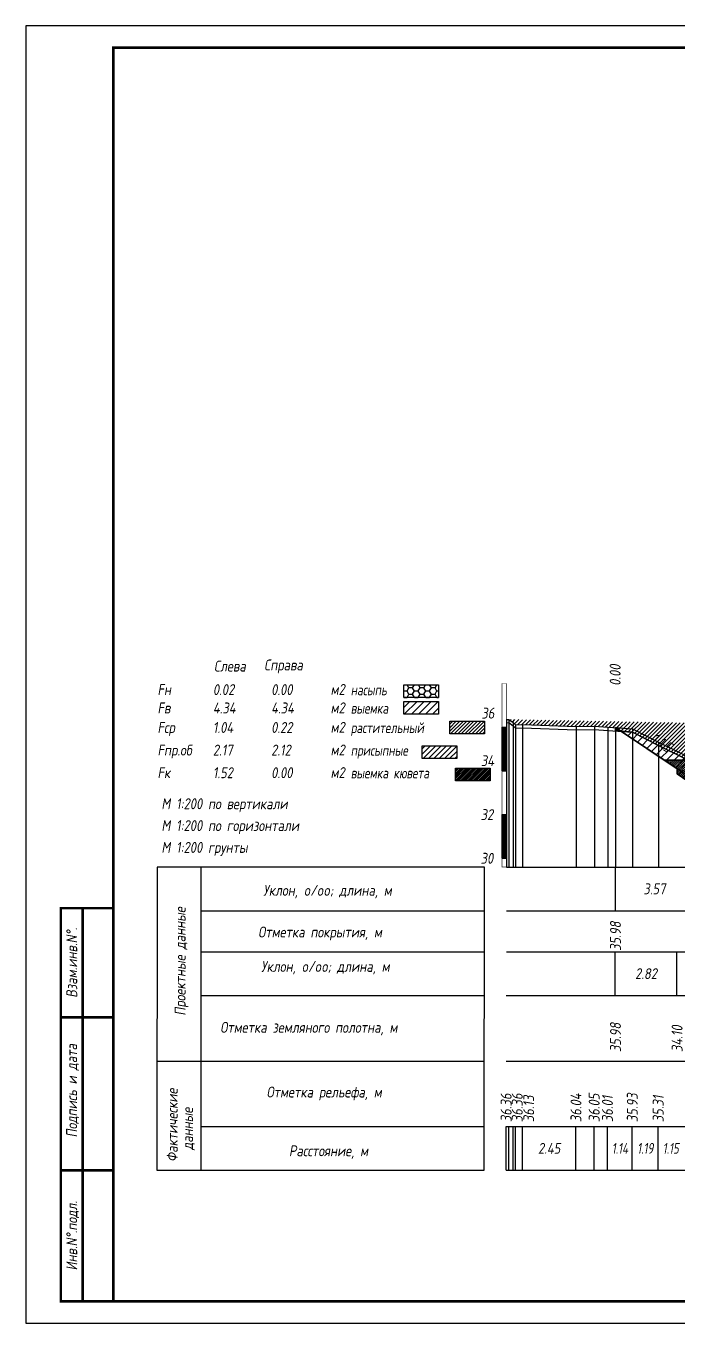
# Model space of a CAD drawing. Extents: x -717 to 1451, y -133302 to 233.
# Drawn here: x -30.1 to 119.1, y -110891.4 to -110594.4 of the extents above; entities that cross this region are included whole.
import ezdxf
from ezdxf.enums import TextEntityAlignment as Align

# ---------------------------------------------------------------- set-up
doc = ezdxf.new("R2010")
doc.units = 0
for name, color, linetype in [('Зарамочное оформление', 7, 'Continuous'), ('Код_510', 7, 'Continuous'), ('Код_514', 1, 'Continuous'), ('Код_516', 1, 'Continuous'), ('Контур_0', 7, 'Continuous'), ('Контур_508', 7, 'Continuous'), ('Контур_512', 7, 'Continuous'), ('Контур_513', 7, 'Continuous'), ('Красный поперечник', 1, 'Continuous'), ('Линейка абсолютных высот', 7, 'Continuous'), ('Объем выемки', 7, 'Continuous'), ('Объем кюветов', 7, 'Continuous'), ('Объем насыпи', 7, 'Continuous'), ('Объем присыпных обочин', 7, 'Continuous'), ('Объем срезки растительного слоя', 7, 'Continuous'), ('Объём_2650', 7, 'Continuous'), ('Объём_2662', 7, 'Continuous'), ('Объём_2663', 7, 'Continuous'), ('Объём_2667', 7, 'Continuous'), ('Объём_2668', 7, 'Continuous'), ('Объём_2669', 7, 'Continuous'), ('Объём_2675', 7, 'Continuous'), ('Откосы', 7, 'Continuous'), ('Рабочие отметки', 7, 'Continuous'), ('Таблица', 7, 'Continuous'), ('Уклоны проезжей части', 7, 'Continuous'), ('Черный поперечник', 3, 'Continuous')]:
    doc.layers.add(name, color=color, linetype=linetype)
for name, color, linetype, true_color in [('Контур_2570', 7, 'Continuous', 0x80ff00), ('Контур_2741', 4, 'Continuous', 0x00ffff), ('Контур_2742', 4, 'Continuous', 0x00ffff), ('Контур_2743', 4, 'Continuous', 0x00ffff), ('Контур_2744', 7, 'Continuous', 0xa4ffff), ('Контур_2750', 4, 'Continuous', 0x00ffff), ('Контур_2751', 4, 'Continuous', 0x00ffff), ('Контур_2752', 4, 'Continuous', 0x00ffff), ('Контур_707', 4, 'Continuous', 0x00ffff), ('Объём_2563', 7, 'Continuous', 0xff8000), ('Объём_2570', 7, 'Continuous', 0x80ff00), ('Объём_2600', 7, 'Continuous', 0x808000), ('Объём_2620', 2, 'Continuous', 0xffff00)]:
    doc.layers.add(name, color=color, linetype=linetype, true_color=true_color)
doc.styles.add('М', font='romand.shx', dxfattribs={"width": 0.8, "oblique": 10, "height": 2.5})
pattern_1 = [(45.000001252, (0, 0), (-0.026516505928, 0.026516504769), []), (135.00000034, (0, 0), (-0.02651650519, -0.026516505506), [])]

# ---------------------------------------------------------------- blocks, each defined once
blk = doc.blocks.new('условные обозначения')
at = {"layer": 'Объём_2563'}
h = blk.add_hatch(dxfattribs=at)
h.set_pattern_fill('ANSI31', color=256, scale=0.3)
h.set_pattern_definition([(45, (-34.5, -100.5), (-0.673519, 0.673519), [])])
h.paths.add_polyline_path([(18.26, 7.53), (27.08, 7.53), (27.08, 4.62), (18.26, 4.62)])
at = {"layer": 'Объём_2570'}
h = blk.add_hatch(dxfattribs=at)
h.set_pattern_fill('ANSI31', color=3, scale=0.2)
h.set_pattern_definition([(45, (-32.9034, -100.5), (-0.4490128, 0.4490128), [])])
h.paths.add_polyline_path([(25.29, 13.16), (34.12, 13.16), (34.12, 10.25), (25.29, 10.25)])
at = {"layer": 'Объём_2600'}
h = blk.add_hatch(dxfattribs=at)
h.set_pattern_fill('ANSI31', color=6, scale=0.4)
h.set_pattern_definition([(45, (-34.5, -100.5), (-0.898026, 0.898026), [])])
h.paths.add_polyline_path([(13.63, 17.67), (22.46, 17.67), (22.46, 14.76), (13.63, 14.76)])
at = {"layer": 'Объём_2620'}
h = blk.add_hatch(dxfattribs=at)
h.set_pattern_fill('ANSI31', color=2, scale=0.1)
h.set_pattern_definition([(45, (-33.755, -100.5), (-0.2245064, 0.2245064), [])])
h.paths.add_polyline_path([(26.75, 2.41), (35.57, 2.41), (35.57, -0.5), (26.75, -0.5)])
at = {"layer": 'Объём_2650'}
h = blk.add_hatch(dxfattribs=at)
h.set_pattern_fill('HONEY', color=5, scale=0.3)
h.set_pattern_definition([(0, (-34.5, -100.5), (1.42875, 0.824889), [0.9525, -1.905]), (120, (-34.5, -100.5), (-1.42875, 0.824889), [0.9525, -1.905]), (60, (-34.5, -100.5), (3e-09, 1.6497784), [-1.905, 0.9525])])
h.paths.add_polyline_path([(13.63, 21.49), (22.46, 21.49), (22.46, 18.58), (13.63, 18.58)])
at = {"layer": 'Объём_2563'}
blk.add_lwpolyline([(18.26, 7.53), (27.08, 7.53), (27.08, 4.62), (18.26, 4.62)], close=True, dxfattribs=at)
at = {"layer": 'Объём_2620', "color": 2}
blk.add_lwpolyline([(26.75, 2.41), (35.57, 2.41), (35.57, -0.5), (26.75, -0.5)], close=True, dxfattribs=at)
at = {"layer": 'Объём_2650', "color": 5}
blk.add_lwpolyline([(13.63, 21.49), (22.46, 21.49), (22.46, 18.58), (13.63, 18.58)], close=True, dxfattribs=at)
at = {"layer": 'Объём_2650', "color": 6}
blk.add_lwpolyline([(13.63, 17.67), (22.46, 17.67), (22.46, 14.76), (13.63, 14.76)], close=True, dxfattribs=at)
at = {"layer": 'Объём_2650', "color": 3}
blk.add_lwpolyline([(25.29, 13.16), (34.12, 13.16), (34.12, 10.25), (25.29, 10.25)], close=True, dxfattribs=at)
at = {"layer": 'Объем насыпи', "color": 1, "style": 'М', "oblique": 10, "width": 0.8}
for s, p in [('насыпь', (0.09, 19.09)), ('выемка', (0.09, 14.89)), ('растительный', (0.09, 10.42)), ('присыпные', (0.09, 5.24)), ('выемка кювета', (0.09, 0.06))]:
    blk.add_text(s, height=2.5, dxfattribs=at).set_placement(p)

msp = doc.modelspace()

# ---------------------------------------------------------------- hatches: boundary and pattern name
at = {"layer": 'Линейка абсолютных высот'}
h = msp.add_hatch(dxfattribs=at)
h.set_pattern_fill('ANSI37', scale=0.3, style=0)
h.set_pattern_definition(pattern_1)
h.paths.add_polyline_path([(80, -110765.001), (80, -110755.001), (79, -110755.001), (79, -110765.001)])
h = msp.add_hatch(dxfattribs=at)
h.set_pattern_fill('ANSI37', scale=0.3, style=0)
h.set_pattern_definition(pattern_1)
h.paths.add_polyline_path([(80, -110785.001), (80, -110775.001), (79, -110775.001), (79, -110785.001)])
at = {"layer": 'Объём_2570'}
h = msp.add_hatch(dxfattribs=at)
h.set_pattern_fill('ANSI31', color=256, scale=0.2)
h.paths.add_polyline_path([(139.586, -110759.499), (135.275, -110760.586), (128.197, -110761.904), (125.71, -110764.162), (124.018, -110766.047), (122.284, -110764.239), (120.573, -110761.997), (114.843, -110759.196), (108.909, -110756.088), (105, -110755.837), (105, -110755.087), (108.909, -110755.338), (114.843, -110758.446), (120.573, -110761.247), (122.284, -110763.489), (124.018, -110765.297), (125.71, -110763.412), (128.197, -110761.154), (135.275, -110759.836), (139.586, -110758.749)])
h.paths.add_polyline_path([(280.026, -110759.817), (276.362, -110760.19), (274.887, -110759.5), (272.856, -110758.89), (272.856, -110758.14), (274.887, -110758.75), (276.362, -110759.44), (280.026, -110759.067)], flags=17)
edge = h.paths.add_edge_path()
edge.add_line((80, -110753.206), (80.602, -110753.195))
edge.add_line((80.602, -110753.195), (81.58, -110753.938))
edge.add_line((81.58, -110753.938), (82.123, -110754.422))
edge.add_line((82.123, -110754.422), (83.737, -110754.346))
edge.add_line((83.737, -110754.346), (95.997, -110754.805))
edge.add_line((95.997, -110754.805), (100.173, -110754.75))
edge.add_line((100.173, -110754.75), (103.214, -110754.973))
edge.add_line((103.214, -110754.973), (108.909, -110755.338))
edge.add_line((108.909, -110755.338), (114.843, -110758.446))
edge.add_line((114.843, -110758.446), (120.573, -110761.247))
edge.add_line((120.573, -110761.247), (122.284, -110763.489))
edge.add_line((122.284, -110763.489), (124.018, -110765.297))
edge.add_line((124.018, -110765.297), (125.71, -110763.412))
edge.add_line((125.71, -110763.412), (128.197, -110761.154))
edge.add_line((128.197, -110761.154), (135.275, -110759.836))
edge.add_line((135.275, -110759.836), (139.586, -110758.749))
edge.add_line((139.586, -110758.749), (143.089, -110758.632))
edge.add_line((143.089, -110758.632), (152.986, -110757.846))
edge.add_line((152.986, -110757.846), (153.486, -110758.596))
edge.add_line((153.486, -110758.596), (190.014, -110757.792))
edge.add_line((190.014, -110757.792), (204.214, -110757.484))
edge.add_line((204.214, -110757.484), (205.028, -110757.466))
edge.add_line((205.028, -110757.466), (220.843, -110757.821))
edge.add_line((220.843, -110757.821), (256.577, -110758.174))
edge.add_line((256.577, -110758.174), (257.077, -110757.424))
edge.add_line((257.077, -110757.424), (260.378, -110757.433))
edge.add_line((260.378, -110757.433), (272.856, -110758.14))
edge.add_line((272.856, -110758.14), (274.887, -110758.75))
edge.add_line((274.887, -110758.75), (276.362, -110759.44))
edge.add_line((276.362, -110759.44), (281.155, -110758.953))
edge.add_line((281.155, -110758.953), (286.929, -110758.082))
edge.add_line((286.929, -110758.082), (296.011, -110757.831))
edge.add_line((296.011, -110757.831), (303.461, -110757.615))
edge.add_line((303.461, -110757.615), (304.002, -110757.608))
edge.add_line((304.002, -110757.608), (304.174, -110757.61))
edge.add_line((304.174, -110757.61), (305.026, -110757.592))
at = {"layer": 'Объём_2600'}
h = msp.add_hatch(dxfattribs=at)
h.set_pattern_fill('HONEY', color=5, scale=0.3)
h.paths.add_polyline_path([(105, -110755.837), (105, -110755.087), (106.245, -110755.917)])
h = msp.add_hatch(dxfattribs=at)
h.set_pattern_fill('ANSI31', color=6, scale=0.4)
h.paths.add_polyline_path([(157.017, -110761.807), (131.511, -110762.572), (127.462, -110762.572), (128.197, -110761.904), (135.275, -110760.586), (139.586, -110759.499), (139.586, -110758.749), (143.089, -110758.632), (152.986, -110757.846), (153.486, -110758.596), (157.017, -110758.518)])
h.paths.add_polyline_path([(108.909, -110756.088), (114.843, -110759.196), (120.573, -110761.997), (121.012, -110762.572), (116.227, -110762.572), (106.245, -110755.917)])
h.paths.add_polyline_path([(277.146, -110762.19), (276.916, -110762.19), (276.916, -110762.572), (251.41, -110761.807), (251.41, -110758.123), (256.577, -110758.174), (257.077, -110757.424), (260.378, -110757.433), (272.856, -110758.14), (272.856, -110758.89), (274.887, -110759.5), (276.362, -110760.19), (280.026, -110759.817), (280.026, -110760.269)])
at = {"layer": 'Объём_2620'}
h = msp.add_hatch(dxfattribs=at)
h.set_pattern_fill('ANSI31', color=2, scale=0.1)
h.paths.add_polyline_path([(121.012, -110762.572), (122.284, -110764.239), (124.018, -110766.047), (125.71, -110764.162), (127.462, -110762.572), (131.511, -110762.572), (128.619, -110764.5), (128.619, -110765.702), (125.172, -110768), (122.566, -110768), (119.119, -110765.702), (119.119, -110764.5), (116.227, -110762.572)])

# ---------------------------------------------------------------- linework, layer by layer
at = {"layer": 'Код_510'}
for p, q in [((79.946, -110856.421), (79.946, -110846.421)), ((80.547, -110856.421), (80.547, -110846.421)), ((81.526, -110856.421), (81.526, -110846.421)), ((82.069, -110856.421), (82.069, -110846.421)), ((83.682, -110856.421), (83.682, -110846.421)), ((95.943, -110856.421), (95.943, -110846.421)), ((100.119, -110856.421), (100.119, -110846.421)), ((103.159, -110856.421), (103.159, -110846.421)), ((108.855, -110856.421), (108.855, -110846.421)), ((114.789, -110856.421), (114.789, -110846.421))]:
    msp.add_line(p, q, dxfattribs=at)
at = {"layer": 'Код_514'}
msp.add_line((105, -110797), (105, -110787), dxfattribs=at)
at = {"layer": 'Код_516'}
for p, q in [((104.946, -110816.421), (104.946, -110806.421)), ((119.065, -110816.421), (119.065, -110806.421)), ((119.065, -110816.421), (119.065, -110806.421))]:
    msp.add_line(p, q, dxfattribs=at)
at = {"layer": 'Контур_0', "flags": 128}
msp.add_lwpolyline([(122.869, -110767), (105, -110755.087), (105, -110755.087), (105, -110755.087), (105, -110755.087), (105, -110755.087), (105, -110755.087), (105, -110755.087), (105, -110755.087), (105, -110755.087), (105, -110755.087), (105, -110755.087), (105, -110755.087), (105, -110755.087)], dxfattribs=at)
at = {"layer": 'Контур_2570', "flags": 128}
msp.add_lwpolyline([(80, -110753.956), (80.602, -110753.945), (81.58, -110754.688), (82.123, -110755.172), (83.737, -110755.096), (95.997, -110755.555), (100.173, -110755.5), (103.214, -110755.723), (108.909, -110756.088), (114.843, -110759.196), (120.573, -110761.997)], dxfattribs=at)
at = {"layer": 'Контур_2741', "flags": 128}
msp.add_lwpolyline([(105, -110755.087), (105, -110755.087)], dxfattribs=at)
at = {"layer": 'Контур_2742', "flags": 128}
msp.add_lwpolyline([(105, -110755.087), (105, -110755.087)], dxfattribs=at)
at = {"layer": 'Контур_2743', "flags": 128}
msp.add_lwpolyline([(105, -110755.087), (105, -110755.087)], dxfattribs=at)
at = {"layer": 'Контур_2744', "flags": 128}
msp.add_lwpolyline([(105, -110755.087), (105, -110755.087)], dxfattribs=at)
msp.add_lwpolyline([(105, -110755.087), (105, -110755.087)], dxfattribs=at)
msp.add_lwpolyline([(105, -110755.087), (105, -110755.087)], dxfattribs=at)
msp.add_lwpolyline([(105, -110755.087), (105, -110755.087)], dxfattribs=at)
msp.add_lwpolyline([(105, -110755.087), (105, -110755.087)], dxfattribs=at)
msp.add_lwpolyline([(105, -110755.087), (105, -110755.087)], dxfattribs=at)
at = {"layer": 'Контур_2750', "flags": 128}
msp.add_lwpolyline([(105, -110755.087), (105, -110755.087)], dxfattribs=at)
at = {"layer": 'Контур_2751', "flags": 128}
msp.add_lwpolyline([(105, -110755.087), (105, -110755.087)], dxfattribs=at)
at = {"layer": 'Контур_2752', "flags": 128}
msp.add_lwpolyline([(105, -110755.087), (105, -110755.087)], dxfattribs=at)
at = {"layer": 'Контур_508', "flags": 128}
msp.add_lwpolyline([(105, -110755.087), (119.119, -110764.5), (119.119, -110765.702), (122.566, -110768), (122.869, -110768), (124.869, -110768), (125.172, -110768), (128.619, -110765.702), (128.619, -110764.5), (131.511, -110762.572), (157.017, -110761.807), (157.017, -110759.435), (204.214, -110758.491), (251.41, -110759.435), (251.41, -110761.807), (276.916, -110762.572), (276.916, -110762.19), (277.146, -110762.19), (280.026, -110760.269)], dxfattribs=at)
at = {"layer": 'Контур_512', "flags": 128}
msp.add_lwpolyline([(105, -110755.087), (119.119, -110764.5), (119.119, -110765.702), (122.566, -110768), (122.869, -110768), (124.869, -110768), (125.172, -110768), (128.619, -110765.702), (128.619, -110764.5), (131.511, -110762.572), (157.017, -110761.807)], dxfattribs=at)
at = {"layer": 'Контур_513', "flags": 128}
msp.add_lwpolyline([(105, -110755.087), (119.119, -110764.5), (119.119, -110765.702), (122.566, -110768), (122.869, -110768), (124.869, -110768), (125.172, -110768), (128.619, -110765.702), (128.619, -110764.5), (131.511, -110762.572), (157.017, -110761.807), (157.017, -110759.435), (204.214, -110758.491), (251.41, -110759.435), (251.41, -110761.807), (276.916, -110762.572), (276.916, -110762.19), (277.146, -110762.19), (280.026, -110760.269)], dxfattribs=at)
at = {"layer": 'Контур_707', "flags": 128}
msp.add_lwpolyline([(122.869, -110767), (105, -110755.087)], dxfattribs=at)
at = {"layer": 'Красный поперечник'}
for q in [(105, -110787), (122.869, -110767)]:
    msp.add_line((105, -110755.087), q, dxfattribs=at)
at = {"layer": 'Линейка абсолютных высот', "color": 7, "const_width": 0.1, "flags": 128}
for points in [[(80, -110755.001), (80, -110745.001), (79, -110745.001), (79, -110755.001), (80, -110755.001)], [(80, -110765.001), (80, -110755.001), (79, -110755.001), (79, -110765.001), (80, -110765.001)], [(80, -110775.001), (80, -110765.001), (79, -110765.001), (79, -110775.001), (80, -110775.001)], [(80, -110785.001), (80, -110775.001), (79, -110775.001), (79, -110785.001), (80, -110785.001)], [(80, -110787), (80, -110785.001), (79, -110785.001), (79, -110787), (80, -110787)]]:
    msp.add_lwpolyline(points, dxfattribs=at)
at = {"layer": 'Объём_2570', "flags": 128}
msp.add_lwpolyline([(139.586, -110759.499), (135.275, -110760.586), (128.197, -110761.904), (125.71, -110764.162), (124.018, -110766.047), (122.284, -110764.239), (120.573, -110761.997), (114.843, -110759.196), (108.909, -110756.088), (105, -110755.837), (105, -110755.087), (108.909, -110755.338), (114.843, -110758.446), (120.573, -110761.247), (122.284, -110763.489), (124.018, -110765.297), (125.71, -110763.412), (128.197, -110761.154), (135.275, -110759.836), (139.586, -110758.749), (139.586, -110759.499), (139.586, -110759.499)], dxfattribs=at)
at = {"layer": 'Объём_2600', "flags": 128}
msp.add_lwpolyline([(105, -110755.837), (105, -110755.087), (106.245, -110755.917), (105, -110755.837), (105, -110755.837)], dxfattribs=at)
at = {"layer": 'Объём_2600', "color": 6, "flags": 128}
msp.add_lwpolyline([(108.909, -110756.088), (114.843, -110759.196), (120.573, -110761.997), (121.012, -110762.572), (116.227, -110762.572), (106.245, -110755.917), (108.909, -110756.088), (108.909, -110756.088)], dxfattribs=at)
at = {"layer": 'Объём_2600', "color": 2, "flags": 128}
msp.add_lwpolyline([(121.012, -110762.572), (122.284, -110764.239), (124.018, -110766.047), (125.71, -110764.162), (127.462, -110762.572), (131.511, -110762.572), (128.619, -110764.5), (128.619, -110765.702), (125.172, -110768), (122.566, -110768), (119.119, -110765.702), (119.119, -110764.5), (116.227, -110762.572), (121.012, -110762.572), (121.012, -110762.572)], dxfattribs=at)
at = {"layer": 'Объём_2662', "flags": 128}
msp.add_lwpolyline([(116.227, -110762.572), (105, -110755.087)], dxfattribs=at)
at = {"layer": 'Объём_2663', "flags": 128}
msp.add_lwpolyline([(122.869, -110767), (116.227, -110762.572)], dxfattribs=at)
at = {"layer": 'Объём_2667', "flags": 128}
msp.add_lwpolyline([(105, -110755.087), (105, -110755.087)], dxfattribs=at)
at = {"layer": 'Объём_2668', "flags": 128}
msp.add_lwpolyline([(105, -110755.087), (105, -110755.087)], dxfattribs=at)
at = {"layer": 'Объём_2669', "flags": 128}
msp.add_lwpolyline([(105, -110755.087), (105, -110755.087)], dxfattribs=at)
at = {"layer": 'Объём_2675', "flags": 128}
msp.add_lwpolyline([(105, -110755.087), (105, -110755.087)], dxfattribs=at)
msp.add_lwpolyline([(105, -110755.087), (105, -110755.087)], dxfattribs=at)
msp.add_lwpolyline([(105, -110755.087), (105, -110755.087)], dxfattribs=at)
msp.add_lwpolyline([(105, -110755.087), (105, -110755.087)], dxfattribs=at)
msp.add_lwpolyline([(105, -110755.087), (105, -110755.087)], dxfattribs=at)
msp.add_lwpolyline([(105, -110755.087), (105, -110755.087)], dxfattribs=at)
at = {"layer": 'Таблица'}
for p, q in [((80, -110787), (305.026, -110787)), ((80, -110797), (305.026, -110797)), ((80, -110806.421), (305.026, -110806.421)), ((79.946, -110816.421), (304.972, -110816.421)), ((79.946, -110831.421), (304.972, -110831.421)), ((79.946, -110846.421), (304.972, -110846.421)), ((79.946, -110856.421), (304.972, -110856.421))]:
    msp.add_line(p, q, dxfattribs=at)
at = {"layer": 'Таблица', "linetype": 'Continuous', "flags": 128}
for points in [[(0, -110787), (-0.054, -110856.421)], [(75, -110787), (0, -110787)], [(10, -110787), (10, -110856.421)], [(74.946, -110856.421), (75, -110787)], [(10, -110797), (75, -110797)], [(10, -110806.421), (75, -110806.421)], [(9.946, -110816.421), (74.946, -110816.421)], [(-0.054, -110831.421), (74.946, -110831.421)], [(9.946, -110846.421), (74.946, -110846.421)], [(-0.054, -110856.421), (74.946, -110856.421)]]:
    msp.add_lwpolyline(points, dxfattribs=at)
at = {"layer": 'Черный поперечник', "color": 7}
for p, q in [((80, -110753.206), (80, -110787)), ((80.602, -110753.195), (80.602, -110787)), ((81.58, -110753.938), (81.58, -110787)), ((82.123, -110754.422), (82.123, -110787)), ((83.737, -110754.346), (83.737, -110787)), ((95.997, -110754.805), (95.997, -110787)), ((100.173, -110754.75), (100.173, -110787)), ((103.214, -110754.973), (103.214, -110787)), ((108.909, -110755.338), (108.909, -110787)), ((114.843, -110758.446), (114.843, -110787))]:
    msp.add_line(p, q, dxfattribs=at)
at = {"layer": 'Черный поперечник', "flags": 128}
msp.add_lwpolyline([(80, -110753.206), (80.602, -110753.195), (81.58, -110753.938), (82.123, -110754.422), (83.737, -110754.346), (95.997, -110754.805), (100.173, -110754.75), (103.214, -110754.973), (108.909, -110755.338), (114.843, -110758.446), (120.573, -110761.247)], dxfattribs=at)

# ---------------------------------------------------------------- block references
at = {"layer": 'Объём_2570', "xscale": 0.9}
msp.add_blockref('условные обозначения', (44.274, -110766.77), dxfattribs=at)

# ---------------------------------------------------------------- texts
at = {"style": 'М', "oblique": 10, "width": 0.8}
msp.add_text('М 1:200 грунты', height=2.5, dxfattribs=at).set_placement((0.973, -110783.769))
at = {"layer": 'Код_510', "style": 'М', "oblique": 10, "width": 0.8}
for s, p in [('36.36', (79.946, -110845.421)), ('36.36', (82.496, -110845.421)), ('36.13', (85.122, -110845.421)), ('36.04', (95.943, -110845.421)), ('36.05', (100.119, -110845.421)), ('36.01', (103.159, -110845.421)), ('35.93', (108.855, -110845.421)), ('35.31', (114.789, -110845.421))]:
    msp.add_text(s, height=2.5, rotation=90, dxfattribs=at).set_placement(p, align=Align.MIDDLE_LEFT)
at = {"layer": 'Код_510', "style": 'М', "oblique": 10}
for s, width, p in [('2.45', 0.8, (89.813, -110851.421)), ('1.14', 0.7, (106.007, -110851.421)), ('1.19', 0.7, (111.822, -110851.421)), ('1.15', 0.7, (117.654, -110851.421))]:
    msp.add_text(s, height=2.5, dxfattribs=dict(at, width=width)).set_placement(p, align=Align.MIDDLE_CENTER)
at = {"layer": 'Код_514', "style": 'М', "oblique": 10, "width": 0.8}
msp.add_text('3.57', height=2.5, dxfattribs=at).set_placement((113.935, -110792), align=Align.MIDDLE_CENTER)
msp.add_text('35.98', height=2.5, rotation=90, dxfattribs=at).set_placement((105, -110806.194), align=Align.MIDDLE_LEFT)
at = {"layer": 'Код_516', "style": 'М', "oblique": 10, "width": 0.8}
msp.add_text('2.82', height=2.5, dxfattribs=at).set_placement((112.005, -110811.421), align=Align.MIDDLE_CENTER)
for s, p in [('35.98', (105, -110829.371)), ('34.10', (119.119, -110829.371))]:
    msp.add_text(s, height=2.5, rotation=90, dxfattribs=at).set_placement(p, align=Align.MIDDLE_LEFT)
at = {"layer": 'Линейка абсолютных высот', "style": 'М', "oblique": 10, "width": 0.8}
for s, p in [('36', (77.26, -110751.77)), ('34', (77.186, -110762.661)), ('32', (77, -110775.001)), ('30', (77, -110785.001))]:
    msp.add_text(s, height=2.5, dxfattribs=at).set_placement(p, align=Align.MIDDLE_RIGHT)
at = {"layer": 'Объем выемки', "style": 'М', "oblique": 10, "width": 0.8}
for s, p in [('Fв', (0.085, -110751.835)), ('4.34', (12.785, -110751.835)), ('4.34', (26.126, -110751.835)), ('м2', (39.731, -110751.802))]:
    msp.add_text(s, height=2.5, dxfattribs=at).set_placement(p)
at = {"layer": 'Объем кюветов', "style": 'М', "oblique": 10, "width": 0.8}
for s, p in [('Fк', (0.085, -110766.66)), ('1.52', (12.785, -110766.66)), ('0.00', (26.126, -110766.66)), ('м2', (39.731, -110766.627))]:
    msp.add_text(s, height=2.5, dxfattribs=at).set_placement(p)
at = {"layer": 'Объем насыпи', "style": 'М', "oblique": 10, "width": 0.8}
for s, p in [('Слева', (13.029, -110742.249)), ('Справа', (24.522, -110741.982)), ('Fн', (0.085, -110747.63)), ('0.02', (12.785, -110747.63)), ('0.00', (26.126, -110747.63)), ('м2', (39.731, -110747.597))]:
    msp.add_text(s, height=2.5, dxfattribs=at).set_placement(p)
at = {"layer": 'Объем присыпных обочин', "style": 'М', "oblique": 10, "width": 0.8}
for s, p in [('Fпр.об', (0.085, -110761.481)), ('2.17', (12.785, -110761.481)), ('2.12', (26.126, -110761.481)), ('м2', (39.731, -110761.448))]:
    msp.add_text(s, height=2.5, dxfattribs=at).set_placement(p)
at = {"layer": 'Объем срезки растительного слоя', "style": 'М', "oblique": 10, "width": 0.8}
for s, p in [('Fср', (0.085, -110756.303)), ('1.04', (12.785, -110756.303)), ('0.22', (26.126, -110756.303)), ('м2', (39.731, -110756.269))]:
    msp.add_text(s, height=2.5, dxfattribs=at).set_placement(p)
at = {"layer": 'Откосы', "color": 1, "style": 'М', "oblique": 10, "width": 0.8}
msp.add_text('1:1.5', height=2.5, rotation=326.30994, dxfattribs=at).set_placement((114.489, -110760.212), align=Align.BOTTOM_CENTER)
at = {"layer": 'Рабочие отметки', "color": 1, "style": 'М', "oblique": 10, "width": 0.8}
msp.add_text('0.00', height=2.5, rotation=90, dxfattribs=at).set_placement((104.922, -110745.518), align=Align.MIDDLE_LEFT)
at = {"layer": 'Таблица', "style": 'М', "oblique": 10, "width": 0.8}
for s, p in [('М 1:200 по вертикали', (0.973, -110773.769)), ('М 1:200 по горизонтали', (0.973, -110778.769)), ('Уклон, o/oo; длина, м', (24.315, -110793.584)), ('Отметка покрытия, м', (23.148, -110803.139)), ('Уклон, o/oo; длина, м', (23.824, -110811.017)), ('Отметка земляного полотна, м', (14.462, -110824.965)), ('Отметка рельефа, м', (25.077, -110839.777)), ('Расстояние, м', (30.202, -110853.23))]:
    msp.add_text(s, height=2.5, dxfattribs=at).set_placement(p)
for s, p in [('Проектные данные ', (6.519, -110821.047)), ('Фактические ', (4.698, -110854.501)), ('данные', (8.204, -110851.796))]:
    msp.add_text(s, height=2.5, rotation=90, dxfattribs=at).set_placement(p)
at = {"layer": 'Уклоны проезжей части', "color": 1, "style": 'М', "oblique": 10, "width": 0.8}
msp.add_text('1:1.5', height=2.5, rotation=326.30994, dxfattribs=at).set_placement((114.489, -110760.212), align=Align.BOTTOM_CENTER)

# ---------------------------------------------------------------- wipeouts: each hides what was drawn before it
msp.add_wipeout([(-10.054, -110796.421), (-22.054, -110796.421), (-22.054, -110886.421), (-10.054, -110886.421)]).dxf.layer = 'Зарамочное оформление'

# ---------------------------------------------------------------- next in the draw order: linework, layer by layer
at = {"flags": 128}
msp.add_lwpolyline([(-30.054, -110891.421), (389.946, -110891.421), (389.946, -110594.421), (-30.054, -110594.421)], close=True, dxfattribs=at)
at = {"const_width": 0.6, "flags": 128}
msp.add_lwpolyline([(-10.054, -110886.421), (384.946, -110886.421), (384.946, -110599.421), (-10.054, -110599.421)], close=True, dxfattribs=at)
at = {"layer": 'Зарамочное оформление', "linetype": 'Continuous', "lineweight": -3, "const_width": 0.6, "flags": 128}
for points in [[(-10.054, -110886.421), (-22.054, -110886.421), (-22.054, -110796.421), (-10.054, -110796.421)], [(-17.054, -110886.421), (-17.054, -110796.421)], [(-22.054, -110821.421), (-10.054, -110821.421)], [(-22.054, -110856.421), (-10.054, -110856.421)]]:
    msp.add_lwpolyline(points, dxfattribs=at)

# ---------------------------------------------------------------- next in the draw order: texts
at = {"layer": 'Зарамочное оформление', "lineweight": 15, "style": 'М', "oblique": 10, "width": 0.8}
for s, p in [('Взам.инв.N%%d.', (-19.554, -110808.921)), ('Подпись и дата', (-19.572, -110838.227)), ('Инв.N%%d.подл.', (-19.554, -110871.421))]:
    msp.add_text(s, height=2.5, rotation=90, dxfattribs=at).set_placement(p, align=Align.MIDDLE_CENTER)

doc.saveas('drawing.dxf')
